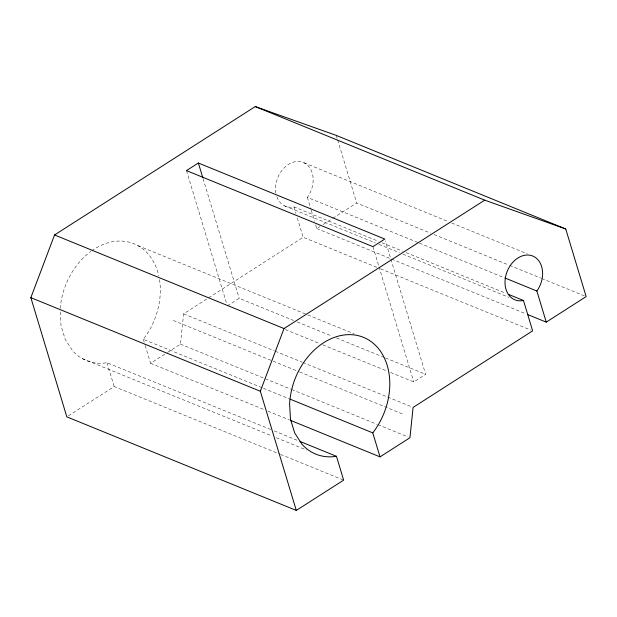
<?xml version="1.0" encoding="UTF-8"?>
<svg xmlns="http://www.w3.org/2000/svg" width="617" height="617" viewBox="0 0 617 617"><rect width="100%" height="100%" fill="white"/><g stroke="black" fill="none" stroke-linecap="round" stroke-linejoin="round"><path stroke-width="0.46" stroke-dasharray="3.08 2.31" d="M167.531 352.43L180.465 344.155L183.619 313.845L207.852 298.32M208.662 297.803L303.171 237.267L376.995 267.377M315.688 224.881L316.791 228.545L319.984 226.501M323.177 224.457L331.954 218.842M332.748 218.325L356.68 203.001L430.504 233.11M227.326 305.901L239.203 298.296L293.623 320.493M68.433 415.819L114.184 386.55L279.609 454.027M145.188 345.505L150.556 363.282L166.721 352.947M390.576 372.475L413.768 381.938L425.645 374.342L385.355 240.892M304.034 162.78L448.119 221.542M451.675 222.999L527.28 253.826M434.059 234.56L508.77 265.032M509.657 265.395L540.793 278.09M541.68 278.452L584.368 295.859M275.915 193.19A23.654 17.87 -67.8 0 1 299.924 161.554A23.654 17.87 -67.8 0 1 307.397 197.425L418.573 242.766M419.467 243.129L503.958 277.588M276.84 196.723A23.654 17.87 -67.8 0 0 294 206.896L378.499 241.355M382.054 242.805L402.515 251.15M406.071 252.6L505.685 293.229M284.645 205.901L375.367 242.905M378.923 244.355L399.384 252.692M402.94 254.15L508.778 297.309M316.791 228.545L390.615 258.654M391.51 259.017L525.807 313.791M380.55 268.827L530.867 330.134M137.961 245.659L306.95 314.585M307.837 314.948L354.089 333.805M297.186 321.951L331.977 336.134M336.442 337.954L384.615 357.605M385.502 357.968L425.645 374.342M285.309 329.547L319.205 343.376M322.776 344.826L387.006 371.025M183.619 313.845L274.341 350.842M275.228 351.204L301.914 362.086M302.8 362.449L412.202 407.066M173.308 320.447L298.713 371.596M299.6 371.958L402.778 414.038M180.465 344.155L290.754 389.134M291.64 389.497L377.026 424.319M377.913 424.681L408.153 437.013M159.487 279.547A63.065 47.663 -67.8 0 1 143.306 339.288L262.495 387.892M263.382 388.255L289.172 398.775M150.556 363.282L264.4 409.719M267.963 411.169L289.304 419.876M60.227 312.009L61.006 325.614L65.24 339.419L72.528 350.687A63.065 47.663 -67.8 0 0 106.988 362.727L270.639 429.471M274.195 430.921L298.212 440.715M82.393 358.639L271.835 435.903M276.285 437.715L306.526 450.055M280.504 454.39L343.654 480.142M372.923 246.646L378.753 265.973M379.039 266.899L413.768 381.938M336.273 135.401L337.376 139.056M337.653 139.966L356.68 203.001M307.397 197.425L310.991 209.325M311.269 210.235L314.585 221.225M294 206.896L295.952 213.335M297.34 217.94L303.171 237.267M203.078 178.652L239.203 298.296M186.481 170.608L226.771 304.058M143.306 339.288L144.918 344.618M106.988 362.727L114.184 386.55M91.648 250.849A63.065 47.663 -67.8 0 1 158.762 275.784M60.25 308.361A63.065 47.663 -67.8 0 1 90.884 251.397"/><path stroke-width="0.93" d="M299.993 441.44L336.458 456.31L343.654 480.142L296.299 510.429L66.829 416.845L30.85 297.656L54.543 234.961L255.253 106.571L336.273 135.401L565.743 228.984L586.15 296.584L546.261 322.136L527.589 314.516M296.299 510.429L260.32 391.247L284.013 328.553L484.723 200.155L565.743 228.984M198.358 163.011L186.481 170.608L372.923 246.646L384.8 239.049L198.358 163.011L202.8 177.735M290.198 420.239L380.026 456.873L409.935 437.738L413.089 407.428L532.641 330.859L523.471 300.479A23.654 17.87 -67.8 0 1 505.739 276.007A23.654 17.87 -67.8 0 1 533.504 256.371A23.654 17.87 -67.8 0 1 536.867 291.008L546.261 322.136M255.253 106.571L484.723 200.155M504.845 277.951L536.867 291.008M508.354 294.317L523.471 300.479M54.543 234.961L284.013 328.553M290.067 399.137L372.776 432.872L380.026 456.873M30.85 297.656L260.32 391.247M372.776 432.872A63.065 47.663 -67.8 0 0 361.739 336.689A63.065 47.663 -67.8 0 0 289.597 403.803L290.476 419.205L294.71 433.011L301.998 444.271A63.065 47.663 -67.8 0 0 336.458 456.31"/></g></svg>
